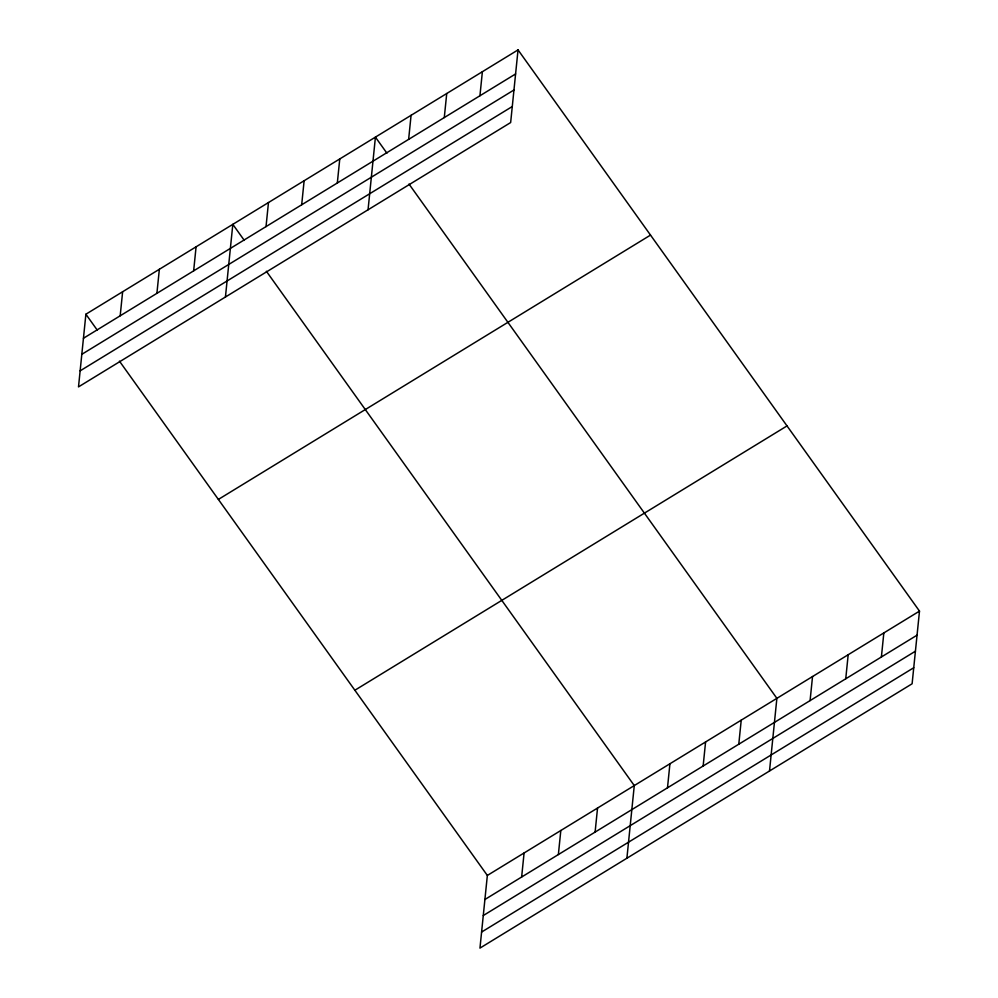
<?xml version="1.0" encoding="UTF-8"?>
<svg xmlns="http://www.w3.org/2000/svg" width="998" height="998" viewBox="0 0 998 998"><rect width="100%" height="100%" fill="white"/><g stroke="black" fill="none" stroke-linecap="round" stroke-linejoin="round"><path stroke-width="1.5" d="M85.89 314.22L78.505 386.887L510.652 122.554L518.037 49.9L85.89 314.22L97.367 330.276M120.184 315.805L122.629 291.753M156.911 293.337L159.356 269.285M193.649 270.87L196.082 246.818M225.436 297.017L232.821 224.35L244.298 240.406M266.029 226.596L268.474 202.544M301.683 204.79L304.128 180.738M337.324 182.983L339.769 158.931M368.05 209.792L375.423 137.125L386.912 153.181M408.631 139.371L411.076 115.319M444.285 117.564L446.73 93.513M479.938 95.758L482.383 71.706M119.448 361.139L487.348 875.446L479.963 948.1L912.11 683.78L919.495 611.113L518.037 49.9M521.642 877.03L524.087 852.978M558.369 854.562L560.814 830.511M595.107 832.095L597.54 808.043M626.894 858.23L634.279 785.576L266.379 271.269M667.487 787.821L669.932 763.769M703.141 766.015L705.586 741.963M738.782 744.209L741.227 720.157M769.508 771.005L776.881 698.338L408.993 184.044M810.089 700.596L812.534 676.532M845.743 678.79L848.188 654.725M881.396 656.983L883.841 632.919M83.445 338.272L515.592 73.952M81.824 354.315L513.958 89.995M80.139 370.844L512.286 106.524M218.375 499.424L650.509 235.104M354.864 690.242L787.01 425.921M487.348 875.446L919.495 611.113M484.903 899.497L917.05 635.177M483.281 915.54L915.415 651.207M481.597 932.057L913.744 667.737"/></g></svg>
